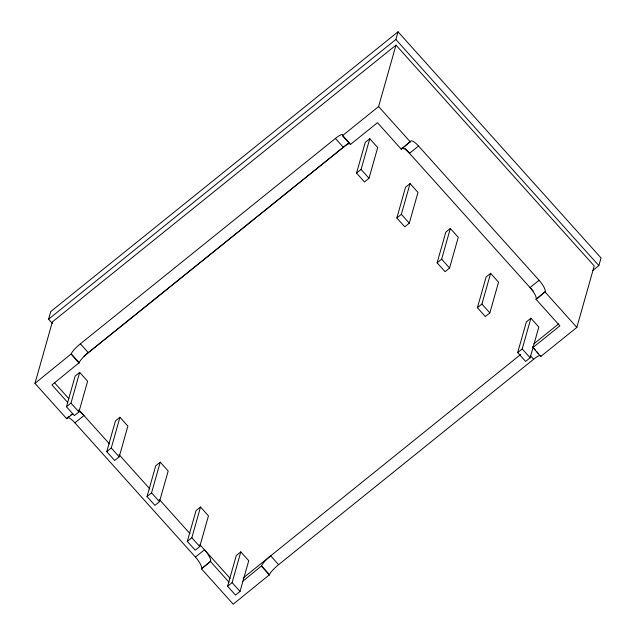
<?xml version="1.0" encoding="UTF-8"?>
<svg xmlns="http://www.w3.org/2000/svg" width="636" height="636" viewBox="0 0 636 636"><rect width="100%" height="100%" fill="white"/><g stroke="black" fill="none" stroke-linecap="round" stroke-linejoin="round"><path stroke-width="0.95" d="M52.589 323.629L48.606 319.192L50.785 311.513L398.033 31.8L601.028 257.93L598.85 265.61L592.665 270.594M72.719 413.845L66.693 418.703L34.972 383.373L52.359 321.919L395.99 45.124L594.231 265.951L576.844 327.405L540.672 356.542L532.849 347.32A10.868 1.995 -41.9 0 0 532.642 346.509M34.972 383.373L71.256 353.847A10.868 1.995 -41.9 0 1 80.367 343.838L335.403 138.449A10.868 1.995 -41.9 0 1 342.542 135.325L349.8 143.418M66.462 406.77L75.159 376.043L79.675 372.402L87.609 381.234L78.912 411.961L74.388 415.602L66.462 406.77L70.986 403.129L79.675 372.402M67.806 402.588L51.945 384.923L79.182 362.679A10.868 1.995 -41.9 0 1 88.301 352.67L343.337 147.282A10.868 1.995 -41.9 0 1 349.601 143.346M66.693 418.703L69.062 416.5M106.745 451.64L115.442 420.913L119.958 417.272L127.892 426.104L119.194 456.831L114.671 460.472L106.745 451.64L111.268 447.998L119.958 417.272M147.027 496.509L155.725 465.791L160.24 462.149L168.174 470.982L159.477 501.701L154.953 505.342L147.027 496.509L151.551 492.868L160.24 462.149M187.31 541.387L196.007 510.66L200.523 507.019L208.457 515.852L199.76 546.578L195.236 550.22L187.31 541.387L191.834 537.746L200.523 507.019M540.179 355.301A10.868 1.995 -41.9 0 0 533.62 359.253L278.608 564.665A10.868 1.995 -41.9 0 0 269.497 574.682L233.213 604.2L201.493 568.87L210.643 561.198A10.868 2.981 51.1 0 0 204.49 549.79L195.443 557.08A10.868 2.981 51.1 0 1 201.604 568.481M201.493 568.87L210.643 561.198M342.526 135.309L342.43 135.707L378.603 106.57L395.99 45.124M342.414 135.691L350.364 144.539L350.452 144.141M227.593 586.257L236.282 555.53L240.805 551.889L248.74 560.721L240.042 591.448L235.519 595.089L227.593 586.257L232.116 582.616L240.805 551.889M356.558 173.095L365.255 142.369L369.77 138.728L377.705 147.56L369.007 178.287L364.492 181.928L356.558 173.095L361.081 169.446L369.77 138.728M48.606 319.192L395.854 39.48L398.033 31.8M242.618 581.407L261.563 565.849A10.868 1.995 -41.9 0 1 270.682 555.832L278.608 564.665M350.364 144.539L377.49 122.692L401.276 149.19L410.427 141.518A10.868 2.981 51.1 0 1 418.544 146.018L539.074 280.277A10.868 2.981 51.1 0 1 545.235 291.685L536.084 299.357L559.871 325.855L532.745 347.709M401.276 149.19L410.427 141.518M396.84 217.965L405.537 187.238L410.053 183.597L417.987 192.43L409.29 223.156L404.774 226.798L396.84 217.965L401.364 214.324L410.053 183.597M437.123 262.835L445.82 232.116L450.336 228.467L458.27 237.308L449.573 268.026L445.057 271.667L437.123 262.835L441.646 259.194L450.336 228.467M477.405 307.713L486.103 276.986L490.618 273.345L498.552 282.177L489.855 312.904L485.332 316.545L477.405 307.713L481.929 304.064L490.618 273.345M517.688 352.583L526.385 321.856L530.901 318.215L538.835 327.047L530.138 357.774L525.614 361.415L517.688 352.583L522.212 348.941L530.901 318.215M536.084 299.357L545.235 291.685M540.68 356.55L540.783 356.152A10.868 1.995 -41.9 0 0 540.831 355.914M83.96 356.16L348.417 143.14M70.564 415.284L72.83 413.464M66.804 418.321A10.868 2.981 51.1 0 1 74.913 422.813L83.96 415.531A10.868 2.981 51.1 0 0 78.411 410.808M418.544 146.018L409.505 153.3A10.868 2.981 51.1 0 0 401.388 148.808M539.074 280.277L530.034 287.567A10.868 2.981 51.1 0 1 536.188 298.968M243.143 578.013L520.749 354.403M533.89 343.814L558.639 323.883M395.854 39.48L598.85 265.61M378.603 106.57L410.323 141.907M545.124 292.067L576.844 327.405M405.108 148.403L533.103 290.986M533.524 348.067L535.504 350.277M536.824 351.748L538.151 353.226M335.371 138.417L343.337 147.282M530.313 355.572L533.636 359.268M361.081 169.446L369.007 178.287M401.364 214.324L409.29 223.156M441.646 259.194L449.573 268.026M481.929 304.064L489.855 312.904M522.212 348.941L530.138 357.774M80.367 343.838L88.325 352.702M71.256 353.847L79.182 362.679M261.563 565.849L269.497 574.682M71.145 354.236L79.071 363.069M261.452 566.231L269.386 575.063M54.362 382.554L68.95 398.812M78.896 409.894L109.408 443.872M119.059 454.629L149.858 488.941M159.143 499.284L189.918 533.564M199.855 544.631L230.105 578.331M70.986 403.129L78.912 411.961M111.268 447.998L119.194 456.831M151.551 492.868L159.477 501.701M191.834 537.746L199.76 546.578M232.116 582.616L240.042 591.448M210.54 561.58L229.04 582.194M74.913 422.813L195.443 557.08"/></g></svg>
